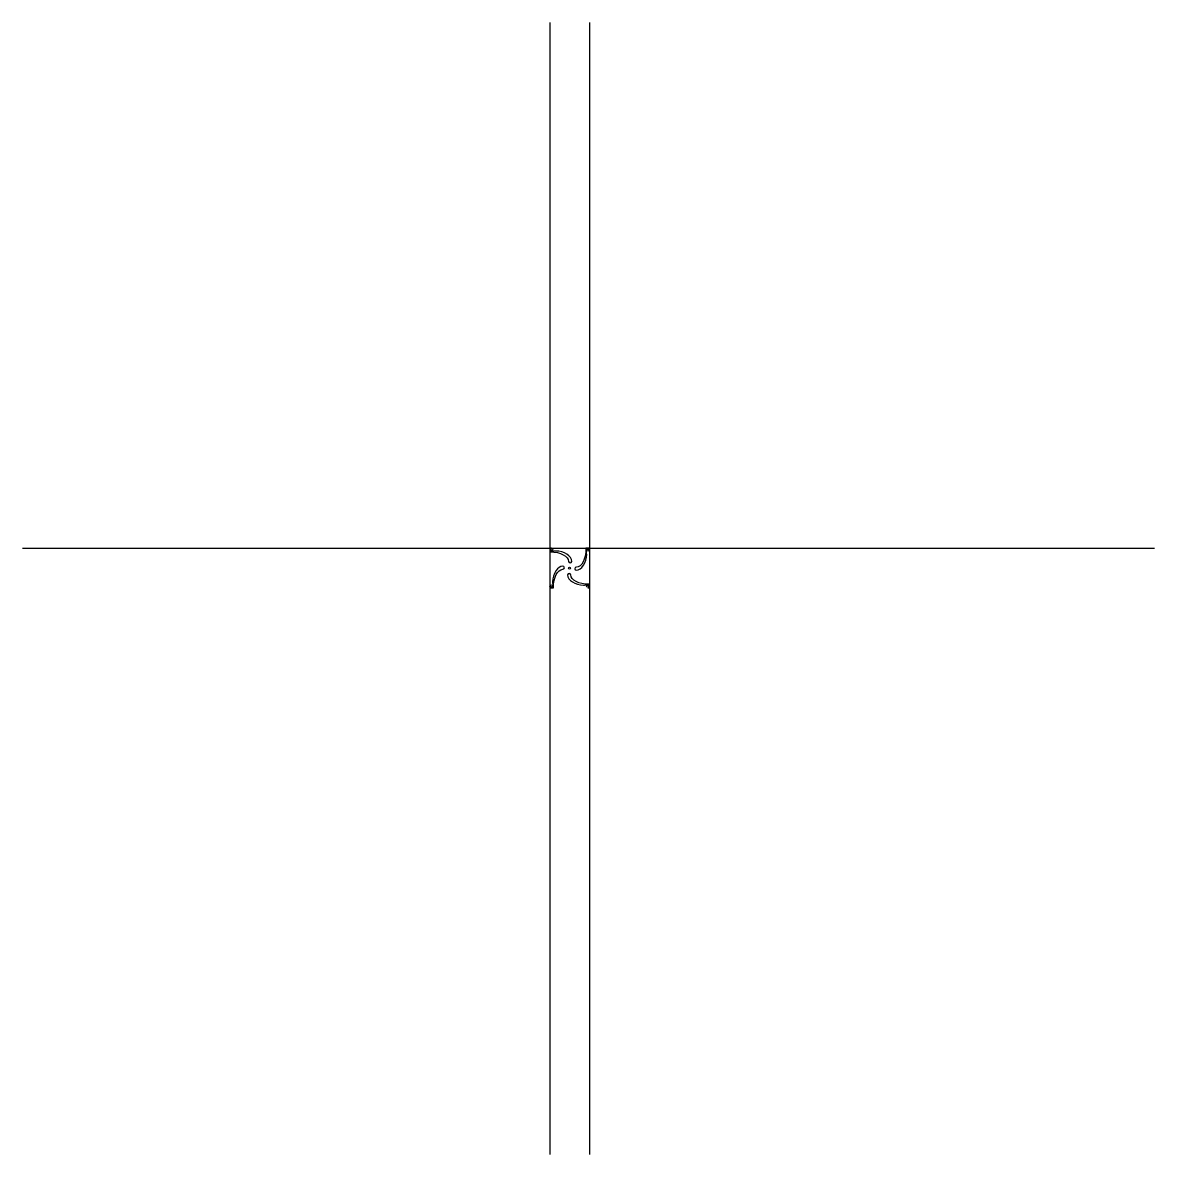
# Model space of a CAD drawing. Extents: x -2692 to 3088, y -2892 to 2887.
import ezdxf

# ---------------------------------------------------------------- set-up
doc = ezdxf.new("R2010")
doc.units = 0
doc.layers.add('LAYER_2', color=1, linetype='Continuous')

# ---------------------------------------------------------------- blocks, each defined once
blk = doc.blocks.new('AI9-BLK3')
at = {"layer": 'LAYER_2', "color": 7}
blk.add_open_spline([(39.9, -29.5), (38.5, -2.7), (1.1, 19.2), (-55.9, 19.2), (-55.9, 19.2), (-55.9, 37.5), (-55.9, 37.5), (-55.9, 37.5), (-47.1, 37.5), (-47.1, 37.5), (-51.1, 37.5), (-54.3, 33.5), (-54.3, 29.3), (-54.3, 25.2), (-50.6, 20.7), (-46.6, 20.7), (-46.6, 20.7), (-45.6, 20.7), (-45.6, 20.7), (-38.7, 21), (-33.2, 23.5), (-25.1, 23.5), (15.4, 23.5), (57.3, -1.5), (55.8, -29.5), (55.8, -29.5), (55.8, -29.5), (55.8, -29.5), (55.8, -33.9), (52.3, -37.5), (47.9, -37.5), (43.5, -37.5), (39.9, -33.9), (39.9, -29.5), (39.9, -29.5), (39.9, -29.5), (39.9, -29.5)], degree=3, knots=[0, 0, 0, 0, 1, 1, 1, 2, 2, 2, 3, 3, 3, 4, 4, 4, 5, 5, 5, 6, 6, 6, 7, 7, 7, 8, 8, 8, 9, 9, 9, 10, 10, 10, 11, 11, 11, 12, 12, 12, 12], dxfattribs=at)
blk = doc.blocks.new('AI9-BLK2')
at = {"layer": 'LAYER_2', "color": 7}
blk.add_open_spline([(-40, 29.1), (-37.4, 2.4), (-1.6, -18.9), (55.9, -18.9), (55.9, -18.9), (55.9, -37), (55.9, -37), (55.9, -37), (47, -37), (47, -37), (51, -37), (54.3, -32.9), (54.3, -28.8), (54.3, -24.6), (51, -20.5), (47, -20.5), (47, -20.5), (46, -20.5), (46, -20.5), (38.5, -20.8), (32.6, -23.2), (25.1, -23.2), (-15.5, -23.2), (-56.8, 2.8), (-55.9, 29.1), (-55.9, 29.1), (-55.9, 29.1), (-55.9, 29.1), (-55.9, 33.4), (-52.4, 37), (-48, 37), (-43.6, 37), (-40.1, 33.5), (-40, 29.1), (-40, 29.1), (-40, 29.1), (-40, 29.1)], degree=3, knots=[0, 0, 0, 0, 1, 1, 1, 2, 2, 2, 3, 3, 3, 4, 4, 4, 5, 5, 5, 6, 6, 6, 7, 7, 7, 8, 8, 8, 9, 9, 9, 10, 10, 10, 11, 11, 11, 12, 12, 12, 12], dxfattribs=at)
blk = doc.blocks.new('AI9-BLK1')
at = {"layer": 'LAYER_2', "color": 7}
blk.add_open_spline([(-29.4, -40.1), (-1.9, -40.1), (19.1, -2.1), (19.1, 56), (19.1, 56), (37.4, 56), (37.4, 56), (37.4, 56), (37.4, 47), (37.4, 47), (37.4, 51.1), (33.1, 54.2), (28.9, 54.2), (24.8, 54.2), (21, 50.9), (21, 46.9), (21, 46.9), (21, 46), (21, 46), (21.4, 38.4), (23.4, 32.6), (23.4, 25), (23.4, -15.4), (-2.7, -56.7), (-29.4, -56), (-33.8, -56), (-37.4, -52.5), (-37.4, -48.1), (-37.4, -43.7), (-33.8, -40.1), (-29.4, -40.1)], degree=3, knots=[0, 0, 0, 0, 1, 1, 1, 2, 2, 2, 3, 3, 3, 4, 4, 4, 5, 5, 5, 6, 6, 6, 7, 7, 7, 8, 8, 8, 9, 9, 9, 10, 10, 10, 10], dxfattribs=at)

msp = doc.modelspace()

# ---------------------------------------------------------------- linework, layer by layer
at = {"layer": 'LAYER_2', "color": 7}
for p, q in [((0.7, 2887.2), (0.7, -2892.4)), ((202.9, 2887.2), (202.9, -2892.4)), ((-2691.7, 202.6), (3087.8, 202.6))]:
    msp.add_line(p, q, dxfattribs=at)
for centre in [(11, 194.4), (194.7, 192.7), (101.6, 101.1), (9, 10.2), (192.4, 8.9)]:
    msp.add_circle(centre, 5.16, dxfattribs=at)
msp.add_open_spline([(67, 95.8), (40.2, 94.4), (19.1, 55.5), (19.1, 0.6), (19.1, 0.6), (0.7, 0.6), (0.7, 0.6), (0.7, 0.6), (0.7, 9.4), (0.7, 9.4), (0.7, 5.3), (4.5, 2.1), (8.7, 2.1), (12.8, 2.1), (16.9, 5.3), (16.9, 9.4), (16.9, 9.4), (16.9, 10.3), (16.9, 10.3), (16.6, 17.9), (14.5, 23.7), (14.5, 31.2), (14.5, 71.7), (41.3, 112.7), (67.1, 111.7), (67.1, 111.7), (67.1, 111.7), (67.1, 111.7), (71.5, 111.7), (75.1, 108.2), (75.1, 103.8), (75.1, 99.4), (71.5, 95.8), (67.2, 95.8), (67.2, 95.8), (67, 95.8), (67, 95.8)], degree=3, knots=[0, 0, 0, 0, 1, 1, 1, 2, 2, 2, 3, 3, 3, 4, 4, 4, 5, 5, 5, 6, 6, 6, 7, 7, 7, 8, 8, 8, 9, 9, 9, 10, 10, 10, 11, 11, 11, 12, 12, 12, 12], dxfattribs=at)

# ---------------------------------------------------------------- block references
for name, p in [('AI9-BLK3', (56.5, 165.2)), ('AI9-BLK1', (165.5, 146.7)), ('AI9-BLK2', (147, 37.6))]:
    msp.add_blockref(name, p, dxfattribs=at)

doc.saveas('drawing.dxf')
